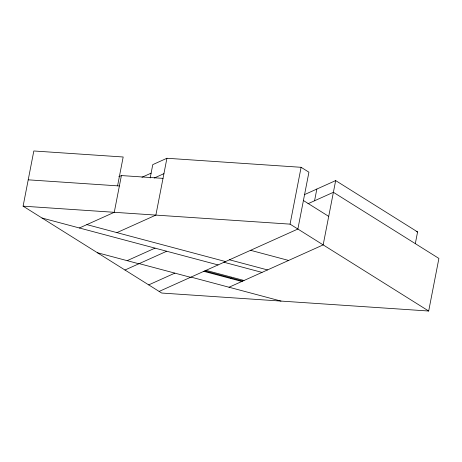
<?xml version="1.0" encoding="UTF-8"?>
<svg xmlns="http://www.w3.org/2000/svg" width="462" height="462" viewBox="0 0 462 462"><rect width="100%" height="100%" fill="white"/><g stroke="black" fill="none" stroke-linecap="round" stroke-linejoin="round"><path stroke-width="0.69" d="M308.004 203.719L333.391 192.302L438.9 258.431L428.678 311.024L161.717 293.047L23.1 206.162L33.824 150.976L123.181 156.993L117.573 185.845M163.017 178.367L121.402 175.566L114.264 212.301L79.395 227.985M150.179 177.962L152.772 164.628L166.921 158.264L301.108 167.302L308.922 172.199L297.874 229.037L159.142 291.43M166.921 158.264L155.873 215.101L116.921 232.623M428.678 311.024L290.061 224.139L301.108 167.302M314.57 200.768L316.845 189.056M415.309 243.647L417.584 231.936L335.666 180.59L323.169 244.895L229.025 287.231M118.792 176.738L121.402 175.566M141.973 177.258L151.114 173.152M154.279 178.003L163.929 173.66M127.16 260.66L155.018 248.129M124.977 270.016L166.707 251.247M304.377 194.664L335.666 180.59M148.706 284.892L174.867 273.129M230.584 278.459L231.485 278.055M28.217 179.828L119.381 185.967M23.1 206.162L290.061 224.139M416.193 231.566L417.584 231.936M250.571 250.312L288.594 260.441M229.487 259.794L267.515 269.923M86.873 224.619L225.548 261.567M223.989 262.266L262.012 272.401M42.036 218.029L218.07 264.928M206.006 270.357L244.028 280.486M204.73 270.928L242.758 281.058M203.829 271.333L241.857 281.462M191.002 277.102L280.994 301.08M139.189 263.623L190.552 277.304M97.407 252.737L138.848 263.773M303.413 200.531L328.707 216.383"/></g></svg>
